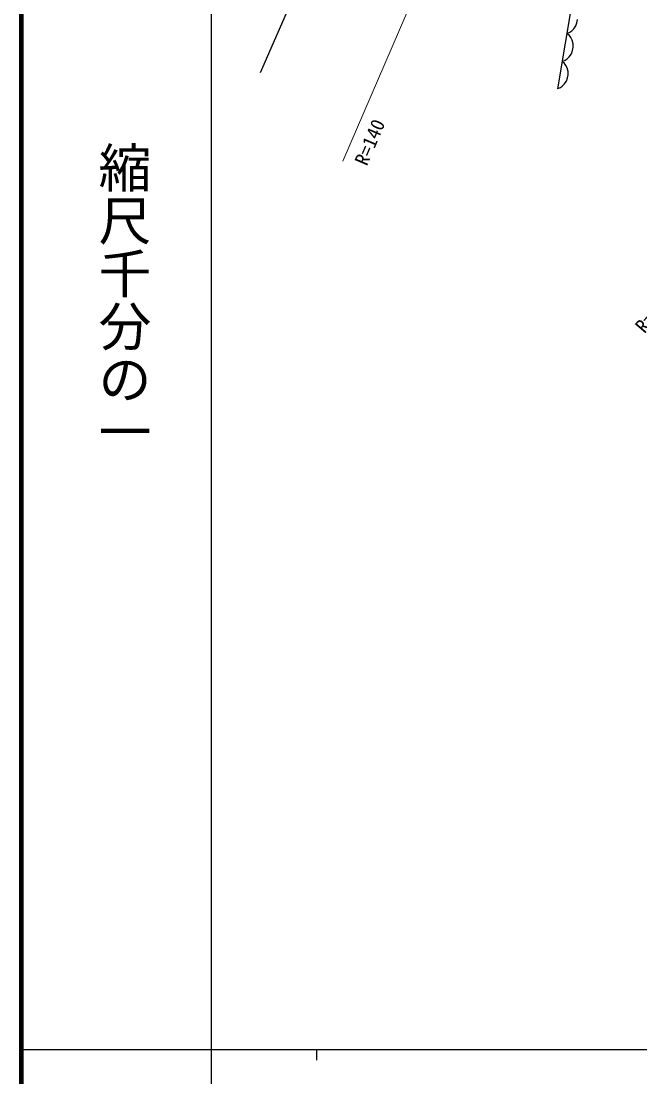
# Model space of a CAD drawing. Units: millimetres, scale not verified. Extents: x 40000 to 680000, y 20000 to 380000.
# Drawn here: x 40000 to 98650, y 202409 to 302382 of the extents above; entities that cross this region are included whole.
import ezdxf
from ezdxf.enums import TextEntityAlignment as Align

# ---------------------------------------------------------------- set-up
doc = ezdxf.new("R2010")
doc.units = ezdxf.units.MM
doc.header["$LTSCALE"] = 1000
for name, color, linetype, lineweight in [('M-BGD', 7, 'Continuous', 25), ('M-BMK-OTRS', 5, 'Continuous', 25), ('M-STR-HTXT', 7, 'Continuous', 13), ('M-TTL', 2, 'Continuous', 140), ('M-TTL-BAND', 7, 'Continuous', 25)]:
    doc.layers.add(name, color=color, linetype=linetype, lineweight=lineweight)
doc.styles.add('@ＭＳ ゴシック', font='')
doc.styles.add('ＭＳ ゴシック', font='')
doc.styles.get('@ＭＳ ゴシック').set_extended_font_data('@MS Gothic')
doc.styles.get('ＭＳ ゴシック').set_extended_font_data('MS Gothic')

msp = doc.modelspace()

# ---------------------------------------------------------------- linework, layer by layer
at = {"layer": 'M-BGD'}
for p, q in [((93052, 309012), (90831, 295976)), ((92376, 301641), (92582, 301922)), ((92582, 301922), (92686, 302221)), ((92686, 302221), (92739, 302528)), ((91725, 301224), (92008, 301334)), ((91964, 301019), (91725, 301224)), ((92096, 300832), (91964, 301019)), ((92008, 301334), (92188, 301462)), ((92188, 301462), (92376, 301641)), ((92220, 300592), (92096, 300832)), ((92325, 300245), (92220, 300592)), ((92324, 299917), (92325, 300245)), ((91752, 298809), (91948, 298995)), ((91948, 298995), (92162, 299287)), ((92162, 299287), (92270, 299597)), ((92270, 299597), (92324, 299917)), ((91272, 298562), (91565, 298677)), ((91502, 298365), (91272, 298562)), ((91629, 298185), (91502, 298365)), ((91565, 298677), (91752, 298809)), ((91748, 297954), (91629, 298185)), ((91849, 297620), (91748, 297954)), ((91692, 296697), (91796, 296996)), ((91796, 296996), (91848, 297304)), ((91848, 297304), (91849, 297620)), ((90835, 295999), (91117, 296109)), ((91117, 296109), (91297, 296237)), ((91297, 296237), (91486, 296416)), ((91486, 296416), (91692, 296697))]:
    msp.add_line(p, q, dxfattribs=at)
at = {"layer": 'M-BMK-OTRS'}
msp.add_line((73032, 321188), (62673, 297485), dxfattribs=at)
at = {"layer": 'M-STR-HTXT'}
msp.add_line((82562, 317122), (70483, 289121), dxfattribs=at)
at = {"layer": 'M-TTL'}
msp.add_line((40000, 380000), (40000, 20000), dxfattribs=at)
at = {"layer": 'M-TTL-BAND'}
for p, q in [((58000, 370000), (58000, 20000)), ((40000, 205000), (579000, 205000)), ((68000, 205000), (68000, 204000))]:
    msp.add_line(p, q, dxfattribs=at)

# ---------------------------------------------------------------- texts
at = {"layer": 'M-STR-HTXT', "style": 'ＭＳ ゴシック'}
for rotation, p in [(66.8, (73138, 288441)), (49.5, (99386, 272477))]:
    msp.add_text('R=140', height=1320, rotation=rotation, dxfattribs=at).set_placement(p, align=Align.BOTTOM_LEFT)
at = {"layer": 'M-TTL-BAND', "style": '@ＭＳ ゴシック'}
msp.add_text('縮尺千分の一', height=3666, rotation=270, dxfattribs=at).set_placement((49777, 261030), align=Align.MIDDLE_RIGHT)

doc.saveas('drawing.dxf')
